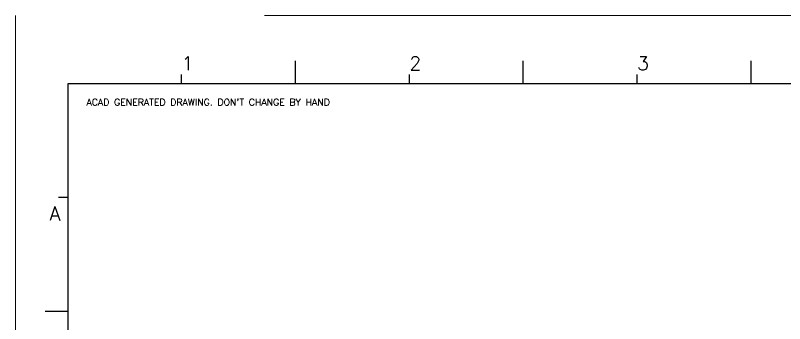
# Model space of a CAD drawing. Header units: millimetres. Extents: x 3175 to 3429, y -23 to 156.
# Drawn here: x 3175.5 to 3279.8, y 114.2 to 156 of the extents above; entities that cross this region are included whole.
import ezdxf

# ---------------------------------------------------------------- set-up
doc = ezdxf.new("R2010")
doc.units = ezdxf.units.MM
doc.header["$LTSCALE"] = 23.1
doc.linetypes.add('PHANTOM', pattern=[29.5, 9.5, -1.5, 3, -1.5, 3, -1.5, 9.5])
doc.layers.get('0').update_dxf_attribs({"linetype": 'CONTINUOUS'})
doc.layers.add('0PAPERF', color=2, linetype='PHANTOM', lineweight=0, plot=False)
doc.styles.add('SIMPLEX', font='SIMPLEX.SHX')

msp = doc.modelspace()

# ---------------------------------------------------------------- linework, layer by layer
for p, q in [((3213.47, 146.74), (3213.47, 149.82)), ((3244.34, 146.74), (3244.34, 149.82)), ((3275.22, 146.74), (3275.22, 149.82)), ((3198.03, 146.74), (3198.03, 147.97)), ((3228.91, 146.74), (3228.91, 147.97)), ((3259.78, 146.74), (3259.78, 147.97)), ((3182.6, 146.74), (3182.6, -18.14)), ((3420.95, 146.74), (3182.6, 146.74)), ((3182.6, 131.3), (3181.36, 131.3)), ((3182.6, 115.86), (3179.51, 115.86))]:
    msp.add_line(p, q)
at = {"layer": '0PAPERF'}
for p, q in [((3428.73, 156), (3175.49, 156)), ((3175.49, 156), (3175.49, -23.08))]:
    msp.add_line(p, q, dxfattribs=at)

# ---------------------------------------------------------------- texts
at = {"style": 'SIMPLEX'}
for s, height, p in [('1', 1.85, (3198.03, 148.59)), ('2', 1.85, (3228.91, 148.59)), ('3', 1.85, (3259.78, 148.59)), ('A', 1.88, (3180.13, 128.21))]:
    msp.add_text(s, height=height, dxfattribs=at).set_placement(p)
at = {"color": 3, "style": 'SIMPLEX'}
msp.add_text("ACAD GENERATED DRAWING. DON'T CHANGE BY HAND", height=0.9262, dxfattribs=at).set_placement((3185.14, 143.77))

doc.saveas('drawing.dxf')
